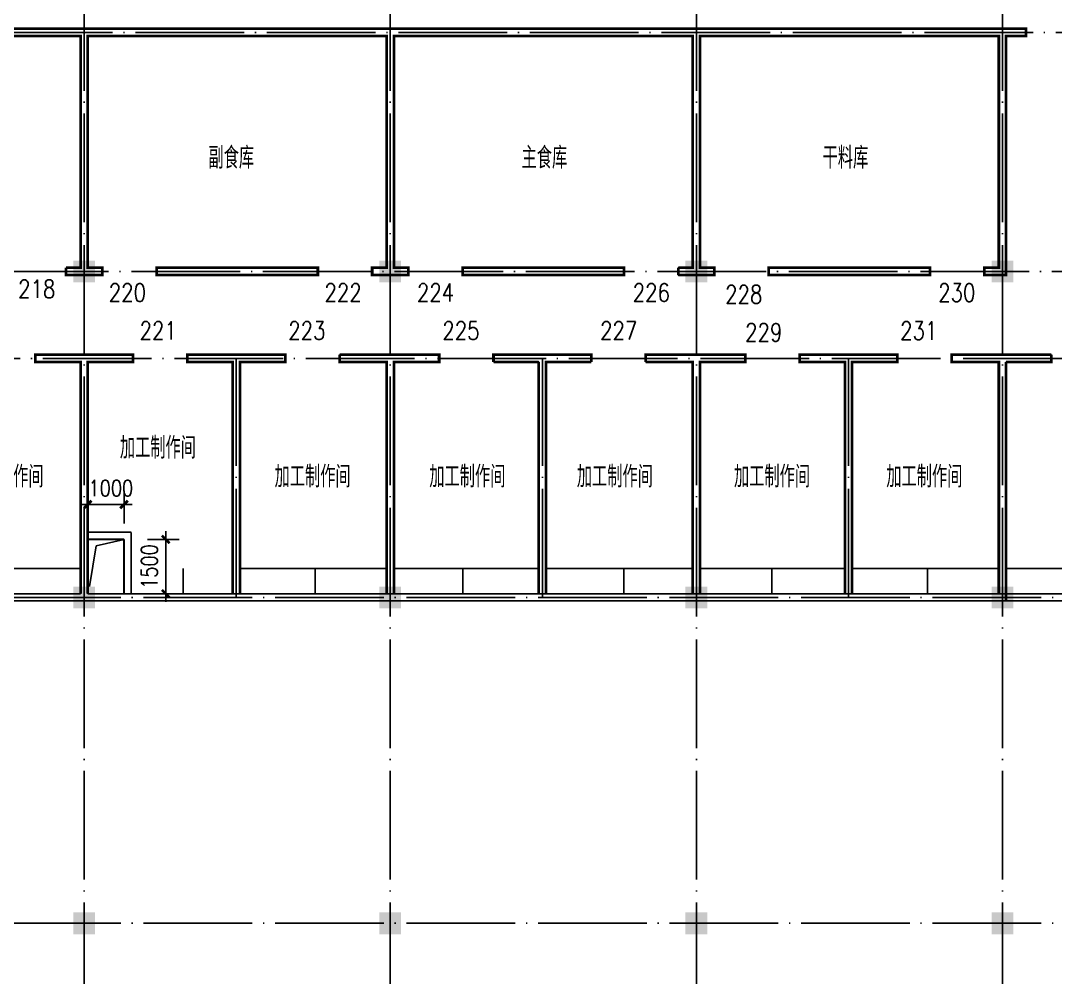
# Model space of a CAD drawing. Extents: x -55219 to 470149, y 494712 to 780039.
# Drawn here: x 125108 to 153670, y 633442 to 659856 of the extents above; entities that cross this region are included whole.
import ezdxf

# ---------------------------------------------------------------- set-up
doc = ezdxf.new("R2010")
doc.units = 0
doc.header["$LTSCALE"] = 1500
doc.header["$MEASUREMENT"] = 0
doc.linetypes.add('DOTE', pattern=[2.42, 2, -0.2, 0.02, -0.2])
doc.layers.get('0').update_dxf_attribs({"linetype": 'CONTINUOUS'})
doc.layers.get('DEFPOINTS').update_dxf_attribs({"linetype": 'CONTINUOUS'})
for name, color, linetype in [('COLUMN', 7, 'CONTINUOUS'), ('DOTE', 1, 'DOTE'), ('LVTRY', 6, 'CONTINUOUS'), ('PUB_TEXT', 7, 'CONTINUOUS'), ('PUB_WALL', 255, 'CONTINUOUS'), ('STAIR', 2, 'CONTINUOUS'), ('WALL', 255, 'CONTINUOUS')]:
    doc.layers.add(name, color=color, linetype=linetype)
doc.styles.add('_HZTXT', font='txt.shx', dxfattribs={"width": 0.8, "bigfont": 'hztxt.shx'})
doc.styles.add('DIM_FONT', font='SIMPLEX.shx', dxfattribs={"width": 0.8})
doc.dimstyles.new('DIMN150', dxfattribs={"dimscale": 1.5, "dimtxt": 300, "dimasz": 1, "dimexe": 250, "dimexo": 300, "dimgap": 150, "dimtad": 1, "dimdec": 0, "dimzin": 0, "dimdsep": 46, "dimtxsty": 'DIM_FONT', "dimblk": '_DIMX', "dimcen": 0.09, "dimclrt": 7, "dimadec": 0, "dimazin": 0, "dimtfac": 1, "dimtdec": 0, "dimtix": 1, "dimtmove": 2, "dimatfit": 3, "dimldrblk": '_DIMX', "dimfxl": 1, "dimtolj": 1, "dimtzin": 0, "dimarcsym": 0})

# ---------------------------------------------------------------- blocks, each defined once
blk = doc.blocks.new('_FZH')
blk.add_solid([(0.5, 0.5), (0.5, -0.5), (-0.5, 0.5), (-0.5, -0.5)])
blk = doc.blocks.new('_DIMX')
blk.add_line((-150, 0), (150, 0))
at = {"const_width": 50}
blk.add_lwpolyline([(-70, -70), (70, 70)], dxfattribs=at)
blk = doc.blocks.new('*D944')
at = {"color": 0, "linetype": 'ByBlock'}
for p, q in [((126960, 645972), (126960, 646873)), ((127960, 645972), (127960, 646873)), ((127958, 646498), (126962, 646498))]:
    blk.add_line(p, q, dxfattribs=at)
at = {"layer": 'DEFPOINTS', "color": 0, "linetype": 'ByBlock'}
for p in [(126960, 646498), (126960, 645522), (127960, 645522)]:
    blk.add_point(p, dxfattribs=at)
at = {"color": 0, "linetype": 'ByBlock', "xscale": 1.5, "yscale": 1.5, "zscale": 1.5, "rotation": 180}
blk.add_blockref('_DIMX', (126960, 646498), dxfattribs=at)
at = {"color": 0, "linetype": 'ByBlock', "xscale": 1.5, "yscale": 1.5, "zscale": 1.5}
blk.add_blockref('_DIMX', (127960, 646498), dxfattribs=at)
at = {"color": 7, "linetype": 'ByBlock', "insert": (127597, 646948), "char_height": 450, "attachment_point": 5, "style": 'DIM_FONT'}
blk.add_mtext('\\A1;1000', dxfattribs=at)
blk = doc.blocks.new('*D945')
at = {"color": 0, "linetype": 'ByBlock'}
for p, q in [((128610, 645533), (129487, 645533)), ((129112, 645535), (129112, 645536)), ((129112, 645533), (129112, 644033)), ((128610, 644033), (129487, 644033)), ((129112, 644031), (129112, 644030))]:
    blk.add_line(p, q, dxfattribs=at)
at = {"layer": 'DEFPOINTS', "color": 0, "linetype": 'ByBlock'}
for p in [(128160, 645533), (128160, 644033), (129112, 644033)]:
    blk.add_point(p, dxfattribs=at)
at = {"color": 0, "linetype": 'ByBlock', "xscale": 1.5, "yscale": 1.5, "zscale": 1.5}
for p, rotation in [((129112, 645533), 270), ((129112, 644033), 90)]:
    blk.add_blockref('_DIMX', p, dxfattribs=dict(at, rotation=rotation))
at = {"color": 7, "linetype": 'ByBlock', "insert": (128662, 644783), "char_height": 450, "attachment_point": 5, "rotation": 90, "style": 'DIM_FONT'}
blk.add_mtext('\\A1;1500', dxfattribs=at)

msp = doc.modelspace()

# ---------------------------------------------------------------- linework, layer by layer
for points in [[(143460.5, 643632.9), (144060.5, 643632.9), (143460.5, 644232.9), (144060.5, 644232.9)], [(151910.5, 643632.9), (152510.5, 643632.9), (151910.5, 644232.9), (152510.5, 644232.9)]]:
    msp.add_solid(points)
at = {"layer": 'DOTE'}
for p, q in [((126860.5, 603471), (126860.5, 673707.7)), ((135310.5, 603471), (135310.5, 673707.7)), ((143760.5, 603471), (143760.5, 673707.7)), ((152210.5, 603471), (152210.5, 673707.7)), ((99234.7, 659532.9), (161210.5, 659532.9)), ((99126.1, 652932.9), (175658.6, 652932.9)), ((118460.5, 650532.9), (161210.5, 650532.9)), ((131060.5, 643932.9), (131060.5, 650532.9)), ((139510.5, 643932.9), (139510.5, 650532.9)), ((147960.5, 643932.9), (147960.5, 650532.9)), ((99460.5, 643932.9), (180472.7, 643932.9)), ((99460.5, 634932.9), (180472.7, 634932.9))]:
    msp.add_line(p, q, dxfattribs=at)
at = {"layer": 'LVTRY'}
for p, q in [((127191.6, 645352.3), (127960, 645533.4)), ((128159.5, 645733.4), (128160, 645732.9)), ((127010, 644232.9), (127191.6, 645352.3))]:
    msp.add_line(p, q, dxfattribs=at)
at = {"layer": 'LVTRY', "const_width": 50}
for points in [[(126960.5, 645733.4), (128159.5, 645733.4)], [(126960.5, 645533.4), (127960, 645533.4)], [(127960, 645533.4), (127960, 644032.9)], [(128160, 645732.9), (128160, 644032.9)]]:
    msp.add_lwpolyline(points, dxfattribs=at)
at = {"layer": 'PUB_WALL'}
for p, q in [((125510.5, 650432.9), (125510.5, 650632.9)), ((125510.5, 650632.9), (128210.5, 650632.9)), ((125510.5, 650432.9), (125510.5, 650632.9)), ((125510.5, 650632.9), (128210.5, 650632.9)), ((126760.5, 650432.9), (125510.5, 650432.9)), ((126760.5, 650432.9), (125510.5, 650432.9)), ((126760.5, 644032.9), (126760.5, 650432.9)), ((126760.5, 644032.9), (126760.5, 650432.9)), ((128210.5, 650432.9), (126960.5, 650432.9)), ((126960.5, 650432.9), (126960.5, 644032.9)), ((128210.5, 650432.9), (126960.5, 650432.9)), ((126960.5, 650432.9), (126960.5, 644032.9)), ((128210.5, 650632.9), (128210.5, 650432.9)), ((128210.5, 650632.9), (128210.5, 650432.9)), ((129710.5, 650432.9), (129710.5, 650632.9)), ((129710.5, 650632.9), (132410.5, 650632.9)), ((129710.5, 650432.9), (129710.5, 650632.9)), ((129710.5, 650632.9), (132410.5, 650632.9)), ((130960.5, 650432.9), (129710.5, 650432.9)), ((130960.5, 650432.9), (129710.5, 650432.9)), ((130960.5, 644032.9), (130960.5, 650432.9)), ((130960.5, 644032.9), (130960.5, 650432.9)), ((132410.5, 650432.9), (131160.5, 650432.9)), ((131160.5, 650432.9), (131160.5, 644032.9)), ((132410.5, 650432.9), (131160.5, 650432.9)), ((131160.5, 650432.9), (131160.5, 644032.9)), ((132410.5, 650632.9), (132410.5, 650432.9)), ((132410.5, 650632.9), (132410.5, 650432.9)), ((133910.5, 650432.9), (133910.5, 650632.9)), ((133910.5, 650432.9), (133910.5, 650632.9)), ((136660.5, 650632.9), (133910.5, 650632.9)), ((133910.5, 650632.9), (136660.5, 650632.9)), ((135210.5, 650432.9), (133910.5, 650432.9)), ((135210.5, 650432.9), (133910.5, 650432.9)), ((135210.5, 644032.9), (135210.5, 650432.9)), ((135210.5, 644032.9), (135210.5, 650432.9)), ((135410.5, 644032.9), (135410.5, 650432.9)), ((135410.5, 650432.9), (136660.5, 650432.9)), ((136660.5, 650432.9), (135410.5, 650432.9)), ((135410.5, 650432.9), (135410.5, 644032.9)), ((136660.5, 650432.9), (136660.5, 650632.9)), ((136660.5, 650632.9), (136660.5, 650432.9)), ((138160.5, 650432.9), (139410.5, 650432.9)), ((139410.5, 650432.9), (138160.5, 650432.9)), ((139410.5, 650432.9), (139410.5, 644032.9)), ((139410.5, 644032.9), (139410.5, 650432.9)), ((139610.5, 644032.9), (139610.5, 650432.9)), ((139610.5, 650432.9), (140860.5, 650432.9)), ((140860.5, 650432.9), (139610.5, 650432.9)), ((139610.5, 650432.9), (139610.5, 644032.9)), ((145110.5, 650632.9), (142360.5, 650632.9)), ((142360.5, 650632.9), (142360.5, 650432.9)), ((142360.5, 650432.9), (142360.5, 650632.9)), ((142360.5, 650632.9), (145110.5, 650632.9)), ((142360.5, 650432.9), (143660.5, 650432.9)), ((143660.5, 650432.9), (142360.5, 650432.9)), ((143660.5, 650432.9), (143660.5, 644032.9)), ((143660.5, 644032.9), (143660.5, 650432.9)), ((143860.5, 644032.9), (143860.5, 650432.9)), ((143860.5, 650432.9), (145110.5, 650432.9)), ((145110.5, 650432.9), (143860.5, 650432.9)), ((143860.5, 650432.9), (143860.5, 644032.9)), ((145110.5, 650432.9), (145110.5, 650632.9)), ((145110.5, 650632.9), (145110.5, 650432.9)), ((149310.5, 650632.9), (146610.5, 650632.9)), ((146610.5, 650632.9), (146610.5, 650432.9)), ((146610.5, 650432.9), (146610.5, 650632.9)), ((146610.5, 650632.9), (149310.5, 650632.9)), ((146610.5, 650432.9), (147860.5, 650432.9)), ((147860.5, 650432.9), (146610.5, 650432.9)), ((147860.5, 650432.9), (147860.5, 644032.9)), ((147860.5, 644032.9), (147860.5, 650432.9)), ((148060.5, 644032.9), (148060.5, 650432.9)), ((148060.5, 650432.9), (149310.5, 650432.9)), ((149310.5, 650432.9), (148060.5, 650432.9)), ((148060.5, 650432.9), (148060.5, 644032.9)), ((149310.5, 650432.9), (149310.5, 650632.9)), ((149310.5, 650632.9), (149310.5, 650432.9)), ((153560.5, 650632.9), (150810.5, 650632.9)), ((150810.5, 650632.9), (150810.5, 650432.9)), ((150810.5, 650432.9), (150810.5, 650632.9)), ((150810.5, 650632.9), (153560.5, 650632.9)), ((150810.5, 650432.9), (152110.5, 650432.9)), ((152110.5, 650432.9), (150810.5, 650432.9)), ((152110.5, 650432.9), (152110.5, 644032.9)), ((152110.5, 644032.9), (152110.5, 650432.9)), ((153560.5, 650432.9), (152310.5, 650432.9)), ((152310.5, 650432.9), (152310.5, 643832.9)), ((152310.5, 643832.9), (152310.5, 650432.9)), ((152310.5, 650432.9), (153560.5, 650432.9)), ((153560.5, 650632.9), (153560.5, 650432.9)), ((153560.5, 650432.9), (153560.5, 650632.9)), ((126960.5, 644032.9), (130960.5, 644032.9)), ((126960.5, 644032.9), (130960.5, 644032.9)), ((131160.5, 644032.9), (135210.5, 644032.9)), ((131160.5, 644032.9), (135210.5, 644032.9)), ((139410.5, 644032.9), (135410.5, 644032.9)), ((135410.5, 644032.9), (139410.5, 644032.9)), ((143660.5, 644032.9), (139610.5, 644032.9)), ((139610.5, 644032.9), (143660.5, 644032.9)), ((147860.5, 644032.9), (143860.5, 644032.9)), ((143860.5, 644032.9), (147860.5, 644032.9)), ((152110.5, 644032.9), (148060.5, 644032.9)), ((148060.5, 644032.9), (152110.5, 644032.9))]:
    msp.add_line(p, q, dxfattribs=at)
at = {"layer": 'PUB_WALL', "const_width": 75}
for points in [[(126360.5, 653032.9), (126760.5, 653032.9), (126760.5, 659432.9), (120960.5, 659432.9), (120960.5, 653032.9), (124860.5, 653032.9), (124860.5, 652832.9), (120360.5, 652832.9), (120360.5, 653032.9), (120760.5, 653032.9), (120760.5, 659632.9), (135410.5, 659632.9), (139410.5, 659632.9), (143860.5, 659632.9), (147860.5, 659632.9), (152110.5, 659632.9)], [(126360.5, 653032.9), (126760.5, 653032.9), (126760.5, 659432.9), (120960.5, 659432.9), (120960.5, 653032.9), (124860.5, 653032.9), (124860.5, 652832.9), (120360.5, 652832.9), (120360.5, 653032.9), (120760.5, 653032.9), (120760.5, 659632.9), (135410.5, 659632.9), (139410.5, 659632.9), (143860.5, 659632.9), (147860.5, 659632.9), (152110.5, 659632.9)], [(143260.5, 652832.9), (143860.5, 652832.9), (144260.5, 652832.9), (144260.5, 653032.9), (143860.5, 653032.9), (143860.5, 659432.9), (152110.5, 659432.9), (152110.5, 653032.9), (151710.5, 653032.9), (151710.5, 652832.9), (152310.5, 652832.9), (152310.5, 659432.9), (152860.5, 659432.9), (152860.5, 659632.9), (152110.5, 659632.9)], [(143260.5, 652832.9), (143860.5, 652832.9), (144260.5, 652832.9), (144260.5, 653032.9), (143860.5, 653032.9), (143860.5, 659432.9), (152110.5, 659432.9), (152110.5, 653032.9), (151710.5, 653032.9), (151710.5, 652832.9), (152310.5, 652832.9), (152310.5, 659432.9), (152860.5, 659432.9), (152860.5, 659632.9), (152110.5, 659632.9)], [(143260.5, 653032.9), (143660.5, 653032.9), (143660.5, 659432.9), (135410.5, 659432.9), (135410.5, 653032.9), (135810.5, 653032.9), (135810.5, 652832.9), (135210.5, 652832.9), (134810.5, 652832.9), (134810.5, 653032.9), (135210.5, 653032.9), (135210.5, 659432.9), (126960.5, 659432.9), (126960.5, 653032.9), (127360.5, 653032.9), (127360.5, 652832.9), (126360.5, 652832.9), (126360.5, 653032.9)], [(126360.5, 653032.9), (126360.5, 652832.9), (127360.5, 652832.9), (127360.5, 653032.9), (126960.5, 653032.9), (126960.5, 659432.9), (135210.5, 659432.9), (135210.5, 653032.9), (134810.5, 653032.9), (134810.5, 652832.9), (135210.5, 652832.9), (135810.5, 652832.9), (135810.5, 653032.9), (135410.5, 653032.9), (135410.5, 659432.9), (143660.5, 659432.9), (143660.5, 653032.9), (143260.5, 653032.9)], [(141760.5, 653032.9), (137310.5, 653032.9), (137310.5, 652832.9), (139560.5, 652832.9), (141760.5, 652832.9), (141760.5, 653032.9), (137310.5, 653032.9)], [(141760.5, 653032.9), (137310.5, 653032.9)], [(143260.5, 652832.9), (143260.5, 653032.9)], [(143260.5, 652832.9), (143260.5, 653032.9)], [(150210.5, 653032.9), (150210.5, 652832.9), (147960.5, 652832.9), (145760.5, 652832.9), (145760.5, 653032.9), (150210.5, 653032.9), (145760.5, 653032.9)], [(141760.5, 652832.9), (137310.5, 652832.9)], [(141760.5, 652832.9), (137310.5, 652832.9)], [(145760.5, 652832.9), (150210.5, 652832.9)], [(126749, 650432.9), (125510.5, 650432.9), (125510.5, 650632.9), (126749, 650632.9)], [(126560.5, 650632.9), (128210.5, 650632.9), (128210.5, 650432.9), (126960.5, 650432.9), (126960.5, 644032.9)], [(130960.5, 644032.9), (130960.5, 650432.9), (129710.5, 650432.9), (129710.5, 650632.9), (132410.5, 650632.9), (132410.5, 650432.9), (131160.5, 650432.9), (131160.5, 644032.9)], [(135410.5, 644032.9), (135410.5, 650432.9), (136660.5, 650432.9), (136660.5, 650632.9), (133910.5, 650632.9)], [(135210.5, 644032.9), (135210.5, 650432.9), (133910.5, 650432.9), (133910.5, 650632.9)], [(140860.5, 650432.9), (140860.5, 650632.9), (138160.5, 650632.9), (138160.5, 650432.9)], [(138160.5, 650432.9), (138160.5, 650632.9), (140860.5, 650632.9), (140860.5, 650432.9)], [(138160.5, 650432.9), (138160.5, 650632.9)], [(140860.5, 650432.9), (140860.5, 650632.9)], [(143860.5, 644032.9), (143860.5, 650432.9), (145110.5, 650432.9), (145110.5, 650632.9), (142360.5, 650632.9), (142360.5, 650432.9)], [(148060.5, 644032.9), (148060.5, 650432.9), (149310.5, 650432.9), (149310.5, 650632.9), (146610.5, 650632.9), (146610.5, 650432.9), (147860.5, 650432.9), (147860.5, 644032.9)], [(152110.5, 644032.9), (152110.5, 650432.9), (150810.5, 650432.9), (150810.5, 650632.9), (153560.5, 650632.9)], [(152310.5, 650432.9), (153560.5, 650432.9), (153560.5, 650632.9)], [(126760.5, 644032.9), (126760.5, 650432.9), (126560.5, 650432.9)], [(138160.5, 650432.9), (139410.5, 650432.9)], [(139410.5, 650432.9), (139410.5, 644032.9)], [(139610.5, 644032.9), (139610.5, 650432.9), (140860.5, 650432.9)], [(142360.5, 650432.9), (143660.5, 650432.9), (143660.5, 644032.9)], [(152110.5, 650432.9), (152110.5, 644032.9)], [(152310.5, 650432.9), (152310.5, 643832.9)]]:
    msp.add_lwpolyline(points, dxfattribs=at)
for points in [[(131160.5, 652832.9), (128860.5, 652832.9), (128860.5, 653032.9), (133310.5, 653032.9), (133310.5, 652832.9)], [(128860.5, 652832.9), (131160.5, 652832.9), (133310.5, 652832.9), (133310.5, 653032.9), (128860.5, 653032.9)], [(139560.5, 652832.9), (137310.5, 652832.9), (137310.5, 653032.9), (141760.5, 653032.9), (141760.5, 652832.9)], [(150210.5, 652832.9), (145760.5, 652832.9), (147960.5, 652832.9), (150210.5, 652832.9), (150210.5, 653032.9), (145760.5, 653032.9), (150210.5, 653032.9)]]:
    msp.add_lwpolyline(points, close=True, dxfattribs=at)
at = {"layer": 'STAIR'}
for p, q in [((126760.5, 644732.9), (122760.5, 644732.9)), ((129593.9, 644732.9), (129593.9, 644032.9)), ((135210.5, 644732.9), (131160.5, 644732.9)), ((133240.7, 644732.9), (133240.7, 644032.9)), ((139410.5, 644732.9), (135410.5, 644732.9)), ((137310.5, 644732.9), (137310.5, 644032.9)), ((143660.5, 644732.9), (139610.5, 644732.9)), ((141760.5, 644732.9), (141760.5, 644032.9)), ((147860.5, 644732.9), (143860.5, 644732.9)), ((145841.2, 644732.9), (145841.2, 644032.9)), ((152110.5, 644732.9), (148060.5, 644732.9)), ((150140.7, 644732.9), (150140.7, 644032.9)), ((159911, 644732.9), (152310.5, 644732.9)), ((118560.5, 643832.9), (161660.5, 643832.9)), ((118560.5, 643832.9), (161660.5, 643832.9)), ((161660.5, 643832.9), (118560.5, 643832.9)), ((122760.5, 644032.9), (126760.5, 644032.9)), ((126760.5, 644032.9), (122760.5, 644032.9)), ((122760.5, 644032.9), (126760.5, 644032.9)), ((126860.5, 643832.9), (161660.5, 643832.9)), ((126960.5, 644032.9), (161110.5, 644032.9)), ((135410.5, 644032.9), (143660.5, 644032.9)), ((152310.5, 644032.9), (161110.5, 644032.9)), ((152310.5, 644032.9), (161110.5, 644032.9)), ((152310.5, 644032.9), (161110.5, 644032.9))]:
    msp.add_line(p, q, dxfattribs=at)
at = {"layer": 'WALL'}
for p, q in [((120760.5, 659632.9), (135410.5, 659632.9)), ((139410.5, 659632.9), (135410.5, 659632.9)), ((143860.5, 659632.9), (139410.5, 659632.9)), ((147860.5, 659632.9), (143860.5, 659632.9)), ((152110.5, 659632.9), (147860.5, 659632.9)), ((152860.5, 659632.9), (152110.5, 659632.9)), ((152860.5, 659432.9), (152860.5, 659632.9)), ((120960.5, 659432.9), (126760.5, 659432.9)), ((126760.5, 659432.9), (126760.5, 653032.9)), ((126960.5, 659432.9), (126960.5, 653032.9)), ((126960.5, 659432.9), (135210.5, 659432.9)), ((135210.5, 659432.9), (135210.5, 653032.9)), ((135410.5, 659432.9), (135410.5, 653032.9)), ((135410.5, 659432.9), (143660.5, 659432.9)), ((143660.5, 659432.9), (143660.5, 653032.9)), ((143860.5, 659432.9), (143860.5, 653032.9)), ((143860.5, 659432.9), (152110.5, 659432.9)), ((152110.5, 659432.9), (152110.5, 653032.9)), ((152310.5, 659432.9), (152310.5, 652832.9)), ((152310.5, 659432.9), (152860.5, 659432.9)), ((126360.5, 652832.9), (126360.5, 653032.9)), ((126360.5, 653032.9), (126760.5, 653032.9)), ((126960.5, 653032.9), (127360.5, 653032.9)), ((127360.5, 652832.9), (127360.5, 653032.9)), ((128860.5, 653032.9), (133310.5, 653032.9)), ((128860.5, 652832.9), (128860.5, 653032.9)), ((133310.5, 652832.9), (133310.5, 653032.9)), ((134810.5, 653032.9), (135210.5, 653032.9)), ((134810.5, 652832.9), (134810.5, 653032.9)), ((135810.5, 653032.9), (135410.5, 653032.9)), ((135810.5, 652832.9), (135810.5, 653032.9)), ((137310.5, 652832.9), (137310.5, 653032.9)), ((137310.5, 653032.9), (141760.5, 653032.9)), ((141760.5, 653032.9), (137310.5, 653032.9)), ((141760.5, 652832.9), (141760.5, 653032.9)), ((143660.5, 653032.9), (143260.5, 653032.9)), ((143260.5, 652832.9), (143260.5, 653032.9)), ((143860.5, 653032.9), (144260.5, 653032.9)), ((144260.5, 652832.9), (144260.5, 653032.9)), ((145760.5, 653032.9), (150210.5, 653032.9)), ((145760.5, 652832.9), (145760.5, 653032.9)), ((145760.5, 653032.9), (150210.5, 653032.9)), ((150210.5, 652832.9), (150210.5, 653032.9)), ((151710.5, 652832.9), (151710.5, 653032.9)), ((151710.5, 653032.9), (152110.5, 653032.9)), ((126360.5, 652832.9), (127360.5, 652832.9)), ((128860.5, 652832.9), (131160.5, 652832.9)), ((131160.5, 652832.9), (133310.5, 652832.9)), ((134810.5, 652832.9), (135210.5, 652832.9)), ((135810.5, 652832.9), (135210.5, 652832.9)), ((137310.5, 652832.9), (139560.5, 652832.9)), ((141760.5, 652832.9), (137310.5, 652832.9)), ((139560.5, 652832.9), (141760.5, 652832.9)), ((143860.5, 652832.9), (143260.5, 652832.9)), ((143860.5, 652832.9), (144260.5, 652832.9)), ((145760.5, 652832.9), (147960.5, 652832.9)), ((145760.5, 652832.9), (150210.5, 652832.9)), ((147960.5, 652832.9), (150210.5, 652832.9)), ((151710.5, 652832.9), (152310.5, 652832.9)), ((125510.5, 650432.9), (125510.5, 650632.9)), ((125510.5, 650632.9), (128210.5, 650632.9)), ((125510.5, 650432.9), (126760.5, 650432.9)), ((126760.5, 650432.9), (126760.5, 644032.9)), ((126960.5, 650432.9), (128210.5, 650432.9)), ((126960.5, 650432.9), (126960.5, 644032.9)), ((128210.5, 650432.9), (128210.5, 650632.9)), ((129710.5, 650432.9), (129710.5, 650632.9)), ((129710.5, 650632.9), (132410.5, 650632.9)), ((129710.5, 650432.9), (130960.5, 650432.9)), ((130960.5, 650432.9), (130960.5, 644032.9)), ((131160.5, 650432.9), (132410.5, 650432.9)), ((131160.5, 650432.9), (131160.5, 644032.9)), ((132410.5, 650432.9), (132410.5, 650632.9)), ((133910.5, 650432.9), (133910.5, 650632.9)), ((133910.5, 650632.9), (136660.5, 650632.9)), ((133910.5, 650432.9), (135210.5, 650432.9)), ((135210.5, 650432.9), (135210.5, 644032.9)), ((135410.5, 650432.9), (136660.5, 650432.9)), ((135410.5, 650432.9), (135410.5, 644032.9)), ((136660.5, 650432.9), (136660.5, 650632.9)), ((138160.5, 650632.9), (140860.5, 650632.9)), ((138160.5, 650432.9), (138160.5, 650632.9)), ((138160.5, 650432.9), (139410.5, 650432.9)), ((139410.5, 650432.9), (139410.5, 644032.9)), ((139610.5, 650432.9), (140860.5, 650432.9)), ((139610.5, 650432.9), (139610.5, 644032.9)), ((140860.5, 650432.9), (140860.5, 650632.9)), ((142360.5, 650432.9), (142360.5, 650632.9)), ((142360.5, 650632.9), (145110.5, 650632.9)), ((142360.5, 650432.9), (143660.5, 650432.9)), ((143660.5, 650432.9), (143660.5, 644032.9)), ((143860.5, 650432.9), (145110.5, 650432.9)), ((143860.5, 650432.9), (143860.5, 644032.9)), ((145110.5, 650432.9), (145110.5, 650632.9)), ((146610.5, 650432.9), (146610.5, 650632.9)), ((146610.5, 650632.9), (149310.5, 650632.9)), ((146610.5, 650432.9), (147860.5, 650432.9)), ((147860.5, 650432.9), (147860.5, 644032.9)), ((148060.5, 650432.9), (149310.5, 650432.9)), ((148060.5, 650432.9), (148060.5, 644032.9)), ((149310.5, 650432.9), (149310.5, 650632.9)), ((150810.5, 650632.9), (153560.5, 650632.9)), ((150810.5, 650432.9), (150810.5, 650632.9)), ((150810.5, 650432.9), (152110.5, 650432.9)), ((152110.5, 650432.9), (152110.5, 644032.9)), ((152310.5, 650432.9), (153560.5, 650432.9)), ((152310.5, 650432.9), (152310.5, 643832.9)), ((153560.5, 650432.9), (153560.5, 650632.9)), ((126960.5, 644032.9), (130960.5, 644032.9)), ((131160.5, 644032.9), (135210.5, 644032.9)), ((135410.5, 644032.9), (139410.5, 644032.9)), ((139610.5, 644032.9), (143660.5, 644032.9)), ((143860.5, 644032.9), (147860.5, 644032.9)), ((148060.5, 644032.9), (152110.5, 644032.9))]:
    msp.add_line(p, q, dxfattribs=at)

# ---------------------------------------------------------------- block references
at = {"layer": 'COLUMN', "xscale": 600, "yscale": 600, "zscale": 600}
for p in [(126860.5, 652932.9), (135310.5, 652932.9), (143760.5, 652932.9), (152210.5, 652932.9), (126860.5, 643932.9), (135310.5, 643932.9), (126860.5, 634932.9), (135310.5, 634932.9), (143760.5, 634932.9), (152210.5, 634932.9)]:
    msp.add_blockref('_FZH', p, dxfattribs=at)

# ---------------------------------------------------------------- texts
at = {"layer": 'LVTRY', "color": 0, "char_height": 500, "attachment_point": 1, "style": 'DIM_FONT'}
for s, insert, width in [('{\\C1;218}', (125036.2, 652699.2), 1101.111), ('{\\C1;220}', (127538.7, 652599.2), 1101.111), ('{\\C1;222}', (133494.7, 652599.2), 1151.162), ('{\\C1;224}', (136047.3, 652599.2), 1051.062), ('{\\C1;226}', (142003.3, 652599.2), 1151.163), ('{\\C1;228}', (144555.9, 652549.2), 1151.163), ('{\\C1;230}', (150437.2, 652595.7), 1151.162), ('{\\C1;221}', (128389.6, 651549.3), 1201.212), ('{\\C1;223}', (132493.7, 651549.3), 1251.263), ('{\\C1;225}', (136748, 651549.3), 1151.162), ('{\\C1;227}', (141102.4, 651549.3), 1051.06), ('{\\C1;231}', (149386.1, 651545.8), 1251.263), ('{\\C1;229}', (145106.5, 651499.3), 1301.314)]:
    msp.add_mtext(s, dxfattribs=dict(at, insert=insert, width=width))
at = {"layer": 'PUB_TEXT', "style": '_HZTXT', "width": 0.7}
for s, p in [('副食库', (130291.8, 655771.1)), ('主食库', (138935.8, 655771.1)), ('干料库', (147246.1, 655771.1)), ('加工制作间', (127845, 647761.6)), ('加工制作间', (123639.8, 646966.4)), ('加工制作间', (132116.9, 646966.4)), ('加工制作间', (136388.8, 646966.4)), ('加工制作间', (140460.4, 646966.4)), ('加工制作间', (144799.1, 646966.4)), ('加工制作间', (149004.2, 646966.4))]:
    msp.add_text(s, height=600, dxfattribs=at).set_placement(p)

# ---------------------------------------------------------------- dimensions: what is measured, and where the dimension line sits
at = {"layer": 'LVTRY'}
dim = msp.add_linear_dim(base=(126960.4958555, 646498.4168236), p1=(127959.9958555, 645521.7667108), p2=(126960.4958555, 645522.2667108), dimstyle='DIMN150', dxfattribs=at)
dim.commit()
dim.dimension.update_dxf_attribs({"geometry": '*D944', "text_midpoint": (127596.6004546, 646948.4168236), "dimtype": 160})
dim = msp.add_linear_dim(base=(129112.3, 644032.9), p1=(128160, 645533.4), p2=(128160, 644032.9), angle=90, text='1500', dimstyle='DIMN150', dxfattribs=at)
dim.commit()
dim.dimension.update_dxf_attribs({"geometry": '*D945', "text_midpoint": (128662.3, 644783.2)})

doc.saveas('drawing.dxf')
